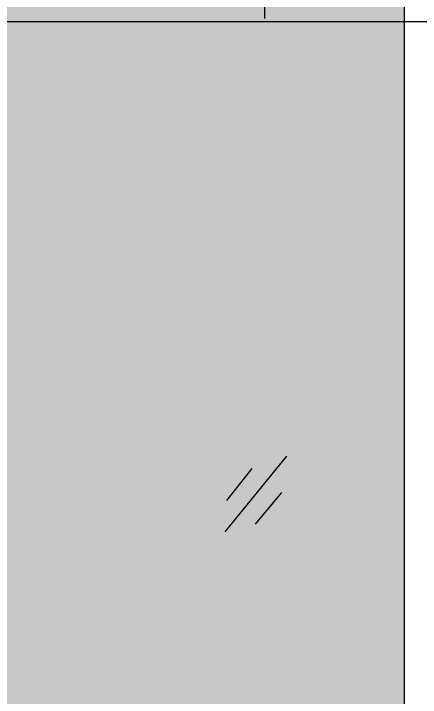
# Model space of a CAD drawing. Header units: millimetres. Extents: x -3567 to 83618, y -21481 to 19784.
# Drawn here: x 6168 to 6539, y 6509 to 7134 of the extents above; entities that cross this region are included whole.
import ezdxf
from ezdxf.enums import TextEntityAlignment as Align

# ---------------------------------------------------------------- set-up
doc = ezdxf.new("R2010")
doc.units = ezdxf.units.MM
doc.header["$LTSCALE"] = 150
doc.linetypes.add('ACAD_ISO10W100', pattern=[18, 12, -3, 0, -3])
for name, color, linetype in [('ad-Elevation 10', 8, 'Continuous'), ('ad-Furniture', 8, 'Continuous'), ('ad-Glass Sectionline', 140, 'Continuous'), ('ad-Section Line', 2, 'Continuous')]:
    doc.layers.add(name, color=color, linetype=linetype)
doc.styles.add('ARIAL', font='arial.ttf')

# ---------------------------------------------------------------- blocks, each defined once
blk = doc.blocks.new('enuklfk')
at = {"layer": 'ad-Section Line', "linetype": 'ACAD_ISO10W100', "ltscale": 0.5}
blk.add_line((-3847.77, 0), (829.32, 0), dxfattribs=at)
at = {"layer": 'ad-Section Line', "linetype": 'Continuous', "style": 'ARIAL', "width": 0.8}
blk.add_attdef('SECTION-LETTER', text='', height=80, rotation=2340, dxfattribs=at).set_placement((916.85, 0), align=Align.MIDDLE)
blk = doc.blocks.new('zw$4759')
at = {"layer": 'ad-Section Line'}
for p, xscale, yscale, zscale, rotation in [((6397.38, -1540.16), 4.313292429215453, 4.313292429215453, 4.313292429215453, 90), ((953.45, -7004.27), 4.313292429215451, 4.313292429215451, 4.313292429215451, 180)]:
    blk.add_blockref('enuklfk', p, dxfattribs=dict(at, xscale=xscale, yscale=yscale, zscale=zscale, rotation=rotation))
blk = doc.blocks.new('zw$EEF9')
at = {"layer": 'ad-Glass Sectionline'}
for points in [[(-28.16, -34.56), (28.16, 34.56)], [(-26.78, -5.81), (-3.4, 23.35)], [(-0.28, -27.4), (23.56, 1.39)]]:
    blk.add_lwpolyline(points, dxfattribs=at)
blk = doc.blocks.new('$ZCDB_AUDIT_GENERATED_1E8537')
at = {"layer": 'ad-Glass Sectionline', "transparency": 33554585}
blk.add_lwpolyline([(2308.33, -1058.33), (3250, -1058.33), (3250, -1921.67), (2308.33, -1921.67)], close=True, dxfattribs=at)
blk.add_blockref('zw$EEF9', (2779.17, -1490))
blk = doc.blocks.new('$ZCDB_AUDIT_GENERATED_1E8529')
at = {"true_color": 0x7f5f3f, "transparency": 33554610}
h = blk.add_hatch(dxfattribs=at)
h.set_pattern_fill('DOTS', color=37, scale=20, angle=360)
h.set_pattern_definition([(360, (-800139.518, 271344.397), (15.875, 31.75), [0, -31.75])])
h.paths.add_polyline_path([(450, -2530), (2915, -2530), (2915, -450), (450, -450)])
at = {"layer": 'ad-Elevation 10'}
blk.add_lwpolyline([(450, -2530), (2915, -2530), (2915, -450), (450, -450)], close=True, dxfattribs=at)
blk.add_blockref('$ZCDB_AUDIT_GENERATED_1E8537', (0, 0))
blk = doc.blocks.new('zw$2927')
at = {"layer": 'ad-Furniture', "rotation": 359.9999999999996}
blk.add_blockref('$ZCDB_AUDIT_GENERATED_1E8529', (-8510, -5435), dxfattribs=at)
blk = doc.blocks.new('1625_East Villa')
at = {"layer": 'ad-Furniture', "rotation": 360}
blk.add_blockref('zw$2927', (12120, 13620), dxfattribs=at)

msp = doc.modelspace()

# ---------------------------------------------------------------- block references
msp.add_blockref('1625_East Villa', (0, 0))

# ---------------------------------------------------------------- next in the draw order: block references
msp.add_blockref('zw$4759', (0, 13620))

doc.saveas('drawing.dxf')
